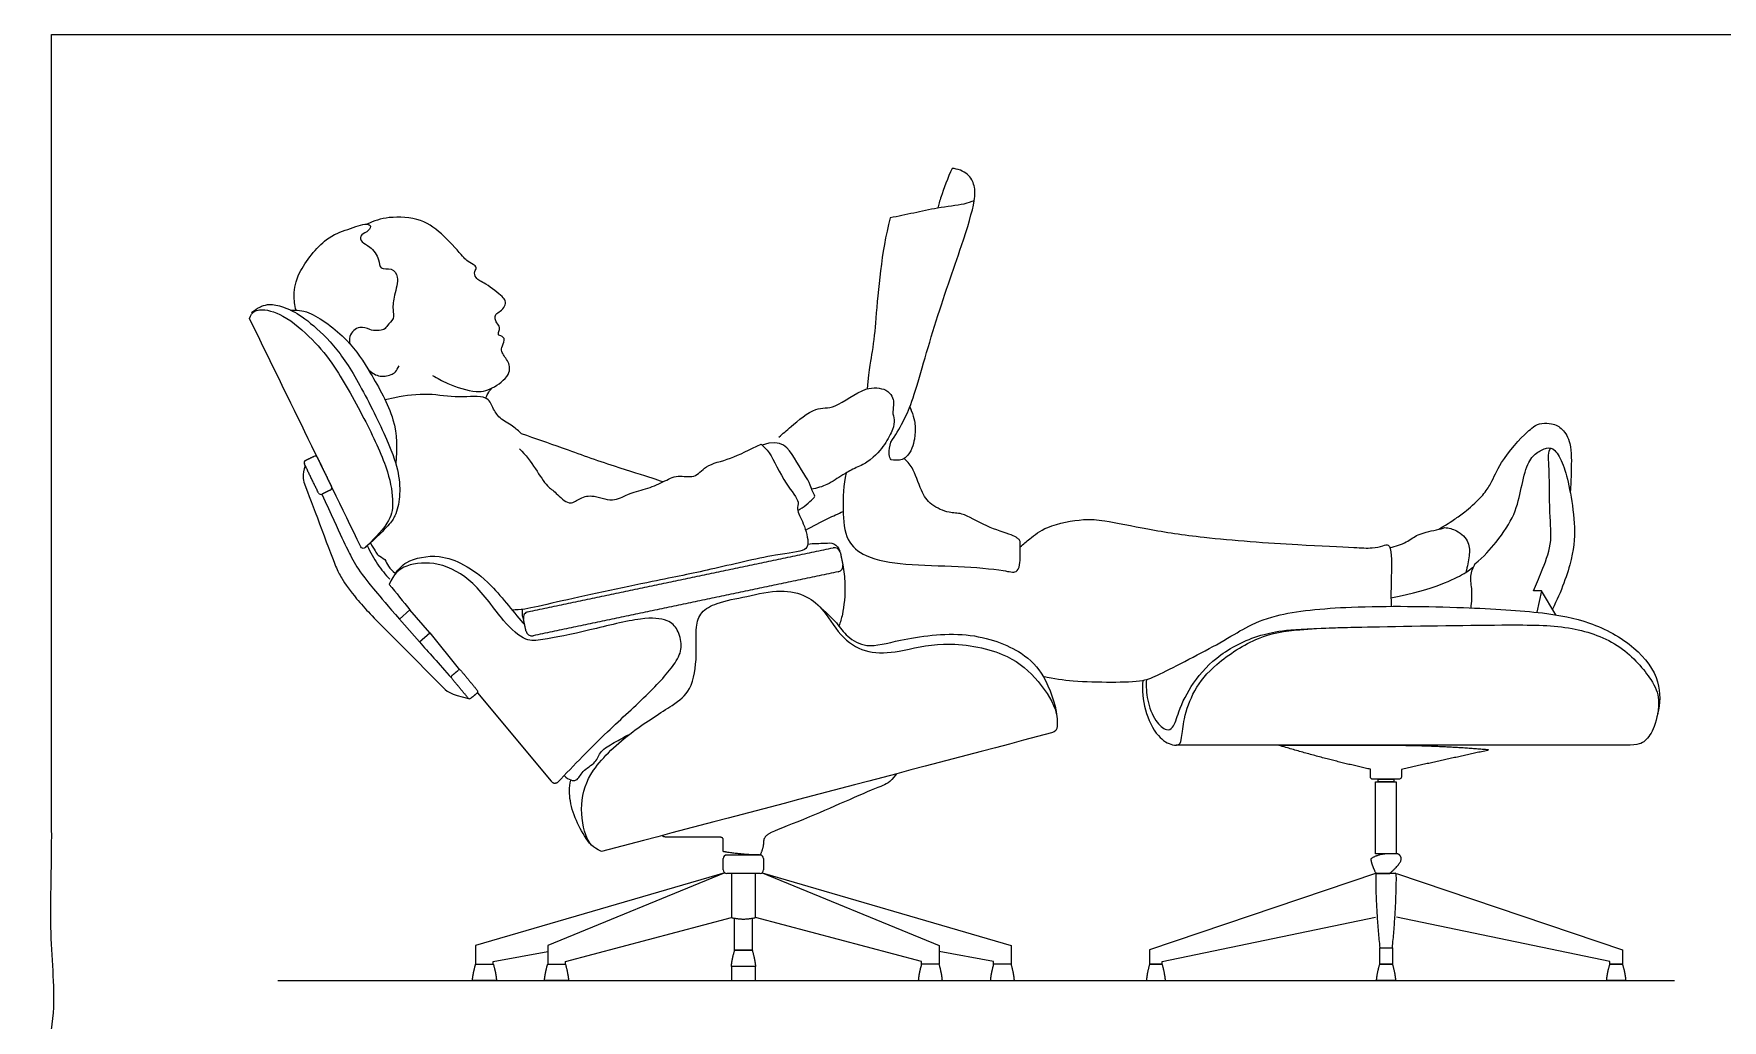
# Model space of a CAD drawing. Header units: millimetres. Extents: x 0.1 to 16.7, y -0.4 to 19.7.
# Drawn here: x 0.098 to 2.242, y 18.458 to 19.71 of the extents above; entities that cross this region are included whole.
import ezdxf

# ---------------------------------------------------------------- set-up
doc = ezdxf.new("R2010")
doc.units = ezdxf.units.MM
for name, color, linetype, true_color in [('AG-DIAGRAM', 7, 'Continuous', 0xfecc66), ('AG-FURNITURE', 7, 'Continuous', 0x66ccff), ('AG-PEOPLE', 7, 'Continuous', 0xfc6666), ('X-VPRT', 6, 'Continuous', 0xff00ff)]:
    doc.layers.add(name, color=color, linetype=linetype, true_color=true_color)

msp = doc.modelspace()

# ---------------------------------------------------------------- linework, layer by layer
at = {"layer": 'AG-DIAGRAM'}
msp.add_lwpolyline([(0.4077, 18.5081), (2.1817, 18.5081)], dxfattribs=at)
at = {"layer": 'AG-FURNITURE'}
for points in [[(0.5622, 18.9668), (0.5876, 18.9379), (0.6009, 18.9496), (0.5755, 18.9785)], [(1.8022, 18.669), (1.8022, 18.7602), (1.8283, 18.7602), (1.8283, 18.669)], [(1.8053, 18.7602), (1.8053, 18.7636), (1.8253, 18.7636), (1.8253, 18.7602)], [(1.8154, 18.5289), (1.8074, 18.5289), (1.8074, 18.5496), (1.8154, 18.5496), (1.8234, 18.5496), (1.8234, 18.5289)]]:
    msp.add_lwpolyline(points, close=True, dxfattribs=at)
for points in [[(0.6009, 18.9496), (0.6385, 18.9024)], [(0.6611, 18.8733), (0.755, 18.761)], [(0.9753, 18.6448), (0.6589, 18.5523), (0.6589, 18.5289), (0.6669, 18.5289), (0.6813, 18.5289), (0.6813, 18.5322), (0.7504, 18.545)], [(0.9753, 18.6448), (0.7504, 18.5523), (0.7504, 18.5289), (0.7585, 18.5289), (0.7729, 18.5289), (0.7729, 18.5322), (0.9837, 18.588)], [(1.0144, 18.588), (1.0144, 18.644), (0.9837, 18.644), (0.9837, 18.588)], [(1.0228, 18.6448), (1.2477, 18.5523), (1.2477, 18.5289), (1.2397, 18.5289), (1.2253, 18.5289), (1.2253, 18.5322), (1.0144, 18.588)], [(1.0228, 18.6448), (1.3392, 18.5523), (1.3392, 18.5289), (1.3312, 18.5289), (1.3168, 18.5289), (1.3168, 18.5322), (1.2477, 18.545)], [(1.8022, 18.644), (1.515, 18.5469), (1.515, 18.5289), (1.5231, 18.5289), (1.5311, 18.5289), (1.5311, 18.5322), (1.8022, 18.5885)], [(1.8285, 18.644), (2.1157, 18.5469), (2.1157, 18.5289), (2.1077, 18.5289), (2.0997, 18.5289), (2.0997, 18.5322), (1.8285, 18.5885)], [(1.0103, 18.5871), (1.0103, 18.5466), (0.9879, 18.5466), (0.9879, 18.5871)], [(0.9838, 18.5258), (0.9838, 18.5081), (1.0144, 18.5081), (1.0144, 18.5258)]]:
    msp.add_lwpolyline(points, dxfattribs=at)
for centre, radius, start, end in [((0.4443, 19.1654), 0.00331, 115.9849, 205.9849), ((0.4549, 19.1705), 0.00331, 25.9849, 115.9849), ((0.4729, 19.1336), 0.00331, 295.9849, 25.9849), ((0.4623, 19.1284), 0.00331, 205.9849, 295.9849), ((1.1147, 19.05), 0.00752, 11.8145, 101.8145), ((1.118, 19.0342), 0.00752, 281.8145, 11.8145), ((0.727, 18.9689), 0.00752, 101.8145, 191.8145), ((0.7303, 18.9531), 0.00752, 191.8145, 281.8145), ((0.6383, 18.8999), 0.00251, 39.6409, 129.6409), ((0.6304, 18.8934), 0.00251, 129.6409, 219.6409), ((0.6591, 18.8748), 0.00251, 309.6409, 39.6409), ((0.6512, 18.8683), 0.00251, 219.6409, 309.6409), ((0.9778, 18.663), 0.00436, 90, 180), ((1.0203, 18.663), 0.00436, 0, 90), ((0.9778, 18.6484), 0.00436, 180, 270), ((1.0203, 18.6484), 0.00436, 270, 0)]:
    msp.add_arc(centre, radius, start, end, dxfattribs=at)
for points, degree, knots in [([(0.3716, 19.3486), (0.3951, 19.3006), (0.4409, 19.2068), (0.4893, 19.1075), (0.513, 19.0588), (0.5141, 19.0565), (0.5177, 19.0563), (0.523, 19.0621), (0.5501, 19.0884), (0.5553, 19.1142), (0.5484, 19.1571), (0.5201, 19.2173), (0.4815, 19.2873), (0.4531, 19.3213), (0.417, 19.3538), (0.3856, 19.3621), (0.375, 19.3571), (0.3716, 19.3486)], 3, [0, 0, 0, 0, 2.725607, 5.405611, 5.405611, 5.405611, 5.702488, 6.004897, 7.401879, 8.536477, 9.900111, 11.687825, 13.611648, 15.059486, 16.545687, 17.741362, 18.504977, 18.504977, 18.504977, 18.504977]), ([(0.4239, 19.3592), (0.4317, 19.359), (0.4486, 19.3595), (0.4996, 19.3214), (0.5249, 19.2799), (0.5592, 19.2211), (0.5593, 19.1828), (0.5574, 19.1643)], 3, [0, 0, 0, 0, 1.002333, 2.591991, 4.080881, 5.752595, 7.297954, 7.297954, 7.297954, 7.297954]), ([(0.4422, 19.1619), (0.4383, 19.149), (0.4419, 19.1363), (0.4608, 19.0882), (0.4804, 19.0345), (0.4881, 19.0188), (0.5091, 18.9893), (0.5459, 18.9519), (0.6138, 18.8842), (0.6259, 18.8712), (0.65, 18.8661)], 3, [0, 0, 0, 0, 0.955902, 2.851438, 4.801191, 5.870435, 7.331174, 9.285494, 11.823267, 12.998726, 12.998726, 12.998726, 12.998726]), ([(0.4637, 19.1255), (0.4871, 19.0731), (0.5038, 19.0398), (0.5104, 19.0283), (0.5331, 19.0001), (0.5622, 18.9668)], 3, [0, 0, 0, 0, 4.079832, 8.159663, 10.835907, 10.835907, 10.835907, 10.835907]), ([(0.5213, 19.0601), (0.5249, 19.052), (0.5337, 19.0363), (0.5442, 19.0234), (0.5499, 19.0174)], 3, [0, 0, 0, 0, 1.070574, 2.101512, 2.101512, 2.101512, 2.101512]), ([(0.5566, 19.0251), (0.5612, 19.0304), (0.5702, 19.0422), (0.6105, 19.0505), (0.6464, 19.0358), (0.6795, 19.0124), (0.7085, 18.9736), (0.7213, 18.9594)], 3, [0, 0, 0, 0, 1.020457, 2.560184, 3.73316, 5.190483, 6.853853, 6.853853, 6.853853, 6.853853]), ([(1.0809, 19.0621), (1.0881, 19.0631), (1.1022, 19.0628), (1.1144, 19.0646), (1.1201, 19.0569), (1.1216, 19.0531)], 3, [0, 0, 0, 0, 0.962281, 1.659486, 2.377317, 2.377317, 2.377317, 2.377317]), ([(0.7631, 18.7597), (0.7837, 18.7814), (0.8253, 18.8241), (0.8769, 18.8698), (0.9151, 18.9113), (0.9218, 18.9327), (0.9166, 18.9541), (0.9021, 18.9677), (0.8685, 18.9696), (0.8014, 18.9517), (0.7451, 18.9405), (0.7215, 18.9381), (0.6922, 18.9644), (0.659, 19.0151), (0.613, 19.0406), (0.5684, 19.0373), (0.5547, 19.0239), (0.5492, 19.011), (0.558, 19.0002), (0.5667, 18.9893), (0.5755, 18.9785)], 3, [0, 0, 0, 0, 1.959352, 3.711342, 5.230811, 6.162157, 7.08623, 7.947673, 9.156056, 10.70693, 12.331391, 13.351347, 14.666834, 16.292145, 17.771786, 19.121417, 20.37531, 20.37531, 20.37531, 22.182414, 22.182414, 22.182414, 22.182414]), ([(1.1254, 19.0358), (1.1268, 19.0275), (1.1293, 19.0062), (1.1258, 18.9731), (1.1221, 18.9634), (1.1204, 18.958)], 3, [0, 0, 0, 0, 0.767193, 2.139403, 2.989025, 2.989025, 2.989025, 2.989025]), ([(0.8187, 18.6718), (1.0093, 18.722), (1.1999, 18.7722), (1.3906, 18.8224), (1.3952, 18.8236), (1.3975, 18.8265), (1.3974, 18.8309), (1.3978, 18.8362), (1.3982, 18.8539), (1.3697, 18.8958), (1.3301, 18.9267), (1.253, 18.9404), (1.1986, 18.925), (1.1578, 18.9222), (1.124, 18.9407), (1.1026, 18.9776), (1.0802, 18.9975), (1.0455, 19.0055), (1.0037, 18.9954), (0.9664, 18.9886), (0.9444, 18.9768), (0.9374, 18.9555), (0.9407, 18.9213), (0.9345, 18.8758), (0.9077, 18.8562), (0.8566, 18.8251), (0.8051, 18.7782), (0.7897, 18.7334), (0.7976, 18.6896), (0.8068, 18.6776), (0.8187, 18.6718)], 3, [0.400589, 0.400589, 0.400589, 0.400589, 25.921679, 25.921679, 25.921679, 26.398343, 26.398343, 26.398343, 27.431416, 28.866251, 30.353521, 32.16449, 33.739917, 35.034002, 36.287007, 37.633989, 38.757719, 39.95896, 41.327453, 42.627038, 43.617668, 44.544778, 45.781497, 47.153504, 48.308265, 49.925591, 51.662177, 53.078255, 54.450963, 55.257392, 55.257392, 55.257392, 55.257392]), ([(1.0929, 18.9855), (1.1042, 18.9751), (1.1182, 18.9626), (1.1301, 18.9438), (1.1571, 18.9287), (1.1992, 18.9422), (1.2857, 18.9536), (1.3531, 18.9274), (1.382, 18.8961), (1.3953, 18.8608), (1.3972, 18.8428)], 3, [0, 0, 0, 0, 1.088659, 2.062407, 3.134026, 4.472213, 6.297071, 8.128816, 9.496966, 11.018786, 11.018786, 11.018786, 11.018786]), ([(1.5063, 18.8891), (1.514, 18.8904), (1.5282, 18.8968), (1.606, 18.9367), (1.636, 18.9563), (1.6785, 18.9752), (1.7748, 18.9845), (1.9115, 18.9825), (2.0122, 18.9764), (2.0739, 18.9651), (2.1325, 18.9342), (2.1656, 18.8892), (2.1634, 18.8596), (2.1603, 18.8464)], 3, [4.026211, 4.026211, 4.026211, 4.026211, 5.033962, 6.941586, 8.22055, 9.556759, 11.583199, 14.049101, 16.122176, 17.742373, 19.403609, 20.901389, 22.219615, 22.219615, 22.219615, 22.219615]), ([(0.7196, 18.9674), (0.719, 18.9688), (0.7181, 18.9719), (0.7186, 18.9761), (0.7182, 18.9782), (0.718, 18.9792)], 3, [0, 0, 0, 0, 0.451076, 0.873168, 1.238344, 1.238344, 1.238344, 1.238344]), ([(1.5063, 18.8891), (1.5053, 18.8766), (1.5076, 18.8519), (1.523, 18.8178), (1.5428, 18.8062), (1.5539, 18.8067), (1.5559, 18.8176), (1.5585, 18.8418), (1.5707, 18.878), (1.5988, 18.9115), (1.6533, 18.9465), (1.7083, 18.9552), (1.8084, 18.9574), (1.9702, 18.96), (2.0493, 18.9589), (2.1143, 18.9369), (2.153, 18.8915), (2.1644, 18.8654), (2.1579, 18.8301), (2.1455, 18.8116), (2.1365, 18.8069), (2.1199, 18.8068)], 3, [0, 0, 0, 0, 1.265799, 2.517039, 3.474865, 4.073342, 4.69115, 5.710684, 6.978916, 8.347876, 9.97954, 11.493547, 13.575254, 16.2257, 18.078395, 19.748987, 21.307768, 22.396024, 23.604448, 24.561649, 25.309712, 25.309712, 25.309712, 25.309712]), ([(1.5109, 18.89), (1.5103, 18.8814), (1.5114, 18.8638), (1.5208, 18.8379), (1.5357, 18.8246), (1.5459, 18.828), (1.5523, 18.8529), (1.5701, 18.8884), (1.604, 18.9243), (1.6545, 18.9491), (1.6979, 18.955), (1.7666, 18.9564)], 3, [0.024426, 0.024426, 0.024426, 0.024426, 1.068567, 2.159387, 3.036908, 3.671058, 4.554585, 5.895848, 7.436294, 9.114951, 10.512845, 10.512845, 10.512845, 10.512845]), ([(1.7956, 18.7762), (1.7392, 18.7886), (1.6786, 18.8068), (1.747, 18.8068), (1.8154, 18.8068), (1.8838, 18.8068), (1.948, 18.801), (1.8915, 18.7886), (1.8349, 18.7761)], 2, [-2.100698, -2.100698, -2.100698, 3.199098, 3.199098, 9.046577, 9.046577, 15.255329, 15.255329, 20.208026, 20.208026, 20.208026]), ([(1.1934, 18.7704), (1.1844, 18.7584), (1.1709, 18.7546), (1.0911, 18.7181), (1.0442, 18.7003), (1.0344, 18.6959)], 3, [-5.913334, -5.913334, -5.913334, -5.913334, -4.912591, -2.372165, -0.777695, -0.777695, -0.777695, -0.777695]), ([(0.8037, 18.6824), (0.7977, 18.6903), (0.7875, 18.7074), (0.7779, 18.7348), (0.7776, 18.7531), (0.7798, 18.7622)], 3, [0, 0, 0, 0, 1.129009, 2.253424, 3.25015, 3.25015, 3.25015, 3.25015]), ([(1.0247, 18.685), (1.0247, 18.6767), (1.0203, 18.6674), (0.9991, 18.6674), (0.9734, 18.6717), (0.9734, 18.6771), (0.9734, 18.6864)], 2, [-0.081688, -0.081688, -0.081688, 0.55813, 0.55813, 2.668873, 2.668873, 3.042935, 3.042935, 3.042935]), ([(1.8154, 18.644), (1.8088, 18.644), (1.8022, 18.644), (1.8022, 18.5992), (1.8074, 18.5496)], 2, [0.01511503, 0.01511503, 0.01511503, 0.02627043, 0.02627043, 0.03964212, 0.03964212, 0.03964212]), ([(1.8234, 18.5496), (1.8285, 18.5992), (1.8285, 18.644), (1.822, 18.644), (1.8154, 18.644)], 2, [-0.03964212, -0.03964212, -0.03964212, -0.02627043, -0.02627043, -0.01511503, -0.01511503, -0.01511503]), ([(0.9879, 18.5466), (0.9844, 18.5345), (0.9838, 18.5258), (0.9898, 18.5258), (0.9959, 18.5258), (1.0083, 18.5258), (1.0144, 18.5258), (1.0137, 18.5345), (1.0103, 18.5466), (1.0057, 18.5466), (0.9879, 18.5466)], 2, [-0.04599082, -0.04599082, -0.04599082, -0.03716667, -0.03716667, -0.03382315, -0.03382315, -0.03047962, -0.03047962, -0.01858322, -0.01858322, -0.01674871, -0.01674871, -0.01674871]), ([(0.6589, 18.5289), (0.6555, 18.5168), (0.6548, 18.5081), (0.6609, 18.5081), (0.6669, 18.5081), (0.6793, 18.5081), (0.6854, 18.5081), (0.6848, 18.5168), (0.6813, 18.5289), (0.6767, 18.5289), (0.6589, 18.5289)], 2, [-0.04599082, -0.04599082, -0.04599082, -0.03716667, -0.03716667, -0.03382315, -0.03382315, -0.03047962, -0.03047962, -0.01858322, -0.01858322, -0.01674871, -0.01674871, -0.01674871]), ([(0.7504, 18.5289), (0.747, 18.5168), (0.7463, 18.5081), (0.7524, 18.5081), (0.7585, 18.5081), (0.7709, 18.5081), (0.7769, 18.5081), (0.7763, 18.5168), (0.7729, 18.5289), (0.7683, 18.5289), (0.7504, 18.5289)], 2, [-0.04599082, -0.04599082, -0.04599082, -0.03716667, -0.03716667, -0.03382315, -0.03382315, -0.03047962, -0.03047962, -0.01858322, -0.01858322, -0.01674871, -0.01674871, -0.01674871]), ([(1.2477, 18.5289), (1.2511, 18.5168), (1.2518, 18.5081), (1.2457, 18.5081), (1.2397, 18.5081), (1.2273, 18.5081), (1.2212, 18.5081), (1.2218, 18.5168), (1.2253, 18.5289), (1.2299, 18.5289), (1.2477, 18.5289)], 2, [-0.04599082, -0.04599082, -0.04599082, -0.03716667, -0.03716667, -0.03382315, -0.03382315, -0.03047962, -0.03047962, -0.01858322, -0.01858322, -0.01674871, -0.01674871, -0.01674871]), ([(1.3392, 18.5289), (1.3427, 18.5168), (1.3433, 18.5081), (1.3373, 18.5081), (1.3312, 18.5081), (1.3188, 18.5081), (1.3127, 18.5081), (1.3134, 18.5168), (1.3168, 18.5289), (1.3214, 18.5289), (1.3392, 18.5289)], 2, [-0.04599082, -0.04599082, -0.04599082, -0.03716667, -0.03716667, -0.03382315, -0.03382315, -0.03047962, -0.03047962, -0.01858322, -0.01858322, -0.01674871, -0.01674871, -0.01674871]), ([(1.515, 18.5289), (1.5116, 18.5168), (1.511, 18.5081), (1.517, 18.5081), (1.5231, 18.5081)], 2, [-0.04599082, -0.04599082, -0.04599082, -0.0365267, -0.0365267, -0.03294068, -0.03294068, -0.03294068]), ([(1.5231, 18.5081), (1.5291, 18.5081), (1.5352, 18.5081), (1.5345, 18.5168), (1.5311, 18.5289)], 2, [0.03294068, 0.03294068, 0.03294068, 0.0365267, 0.0365267, 0.04599082, 0.04599082, 0.04599082]), ([(1.8154, 18.5081), (1.8093, 18.5081), (1.8033, 18.5081), (1.8039, 18.5168), (1.8074, 18.5289)], 2, [0.03294068, 0.03294068, 0.03294068, 0.0365267, 0.0365267, 0.04599082, 0.04599082, 0.04599082]), ([(1.8234, 18.5289), (1.8269, 18.5168), (1.8275, 18.5081), (1.8214, 18.5081), (1.8154, 18.5081)], 2, [-0.04599082, -0.04599082, -0.04599082, -0.0365267, -0.0365267, -0.03294068, -0.03294068, -0.03294068]), ([(2.1077, 18.5081), (2.1016, 18.5081), (2.0956, 18.5081), (2.0962, 18.5168), (2.0997, 18.5289)], 2, [0.03294068, 0.03294068, 0.03294068, 0.0365267, 0.0365267, 0.04599082, 0.04599082, 0.04599082]), ([(2.1157, 18.5289), (2.1192, 18.5168), (2.1198, 18.5081), (2.1138, 18.5081), (2.1077, 18.5081)], 2, [-0.04599082, -0.04599082, -0.04599082, -0.0365267, -0.0365267, -0.03294068, -0.03294068, -0.03294068])]:
    msp.add_open_spline(points, degree=degree, knots=knots, dxfattribs=at)
for points, degree in [([(0.3742, 19.356), (0.3826, 19.3627), (0.3898, 19.3652), (0.3991, 19.3674), (0.42, 19.3621), (0.4435, 19.3483), (0.4791, 19.3166), (0.5104, 19.2691), (0.5503, 19.1878), (0.5621, 19.1511), (0.5633, 19.1214), (0.5574, 19.0969), (0.5485, 19.0846), (0.5191, 19.058)], 3), ([(0.4593, 19.127), (0.4503, 19.1455), (0.4413, 19.1639)], 2), ([(0.4428, 19.1684), (0.4481, 19.1709), (0.4534, 19.1735)], 2), ([(0.4578, 19.172), (0.4668, 19.1535), (0.4758, 19.1351)], 2), ([(0.4743, 19.1306), (0.469, 19.1281), (0.4637, 19.1255)], 2), ([(0.7254, 18.9763), (0.9193, 19.0168), (1.1132, 19.0574)], 2), ([(1.1221, 19.0516), (1.1237, 19.0437), (1.1254, 19.0358)], 2), ([(1.1196, 19.0269), (0.9257, 18.9863), (0.7318, 18.9457)], 2), ([(0.7229, 18.9516), (0.7212, 18.9595), (0.7196, 18.9674)], 2), ([(0.5876, 18.9379), (0.5988, 18.9253), (0.6118, 18.9106), (0.6285, 18.8917)], 3), ([(0.6288, 18.8953), (0.6328, 18.8985), (0.6367, 18.9018)], 2), ([(0.6402, 18.9015), (0.6506, 18.8889), (0.661, 18.8764)], 2), ([(0.6493, 18.8667), (0.6389, 18.8792), (0.6285, 18.8917)], 2), ([(0.6607, 18.8728), (0.6568, 18.8696), (0.6528, 18.8663)], 2), ([(2.1199, 18.8068), (1.8343, 18.8068), (1.5488, 18.8068)], 2), ([(0.755, 18.761), (0.7584, 18.7571), (0.7631, 18.7597)], 2), ([(0.9047, 18.6899), (0.8963, 18.6899), (0.8963, 18.6922)], 2), ([(0.9694, 18.6899), (0.937, 18.6899), (0.9047, 18.6899)], 2), ([(0.9734, 18.6864), (0.9734, 18.6899), (0.9694, 18.6899)], 2), ([(1.0344, 18.6959), (1.0247, 18.6908), (1.0247, 18.685)], 2), ([(0.9734, 18.6484), (0.9734, 18.6557), (0.9734, 18.663)], 2), ([(0.9778, 18.6674), (0.9991, 18.6674), (1.0203, 18.6674)], 2), ([(1.0247, 18.663), (1.0247, 18.6557), (1.0247, 18.6484)], 2), ([(1.0203, 18.644), (0.9991, 18.644), (0.9778, 18.644)], 2), ([(0.9837, 18.588), (0.9991, 18.5842), (1.0144, 18.588)], 2), ([(1.8074, 18.5496), (1.8121, 18.5496), (1.8154, 18.5496)], 2), ([(1.8154, 18.5496), (1.8187, 18.5496), (1.8234, 18.5496)], 2), ([(1.5231, 18.5289), (1.5196, 18.5289), (1.515, 18.5289)], 2), ([(1.5311, 18.5289), (1.5265, 18.5289), (1.5231, 18.5289)], 2), ([(1.8074, 18.5289), (1.8119, 18.5289), (1.8154, 18.5289)], 2), ([(1.8154, 18.5289), (1.8188, 18.5289), (1.8234, 18.5289)], 2), ([(2.0997, 18.5289), (2.1042, 18.5289), (2.1077, 18.5289)], 2), ([(2.1077, 18.5289), (2.1112, 18.5289), (2.1157, 18.5289)], 2)]:
    msp.add_open_spline(points, degree=degree, dxfattribs=at)
for points, weights, knots in [([(1.7984, 18.7636), (1.7956, 18.7636), (1.7956, 18.7664), (1.7956, 18.7688), (1.7956, 18.7762)], [1, 0.707106781187, 1, 1, 1], [0, 0, 0, 0.188925, 0.188925, 2.100698, 2.100698, 2.100698]), ([(1.8349, 18.7761), (1.8349, 18.7688), (1.8349, 18.7664), (1.8349, 18.7636), (1.8321, 18.7636), (1.8152, 18.7636), (1.7984, 18.7636)], [1, 1, 1, 0.707106781187, 1, 1, 1], [5.055032, 5.055032, 5.055032, 6.957557, 6.957557, 7.146482, 7.146482, 8.101168, 8.101168, 8.101168]), ([(1.82, 18.669), (1.8057, 18.669), (1.7961, 18.6626), (1.7961, 18.6565), (1.8025, 18.644), (1.8057, 18.644), (1.8197, 18.644)], [0.982274679818, 1, 1, 1, 1, 1, 1], [0.01395375, 0.01395375, 0.01395375, 0.02124692, 0.02124692, 0.03103049, 0.03103049, 0.03391967, 0.03391967, 0.03391967]), ([(1.82, 18.644), (1.8347, 18.6565), (1.8347, 18.6626), (1.8347, 18.669), (1.8283, 18.669), (1.8263, 18.669), (1.82, 18.669)], [1, 1, 1, 0.707106781187, 1, 1, 1], [-0.03284471, -0.03284471, -0.03284471, -0.024639, -0.024639, -0.01792141, -0.01792141, -0.01516539, -0.01516539, -0.01516539])]:
    msp.add_rational_spline(points, weights, degree=2, knots=knots, dxfattribs=at)
msp.add_rational_spline([(1.8197, 18.644), (1.8199, 18.644), (1.82, 18.644)], [1, 0.990851592932, 0.982274679818], degree=2, dxfattribs=at)
at = {"layer": 'AG-PEOPLE'}
msp.add_line((0.5564, 19.2479), (0.5439, 19.2451), dxfattribs=at)
for points in [[(2.013, 19.0026), (2.0025, 19.0026)], [(2.013, 19.0026), (2.007, 18.9755)], [(2.0311, 18.9723), (2.013, 19.0026)]]:
    msp.add_lwpolyline(points, dxfattribs=at)
for points, knots in [([(1.1865, 19.1916), (1.192, 19.1997), (1.2023, 19.2178), (1.2151, 19.2448), (1.2413, 19.3425), (1.2751, 19.4362), (1.2936, 19.4958), (1.2935, 19.5168), (1.2853, 19.5332), (1.2711, 19.5385), (1.2641, 19.5391)], [0, 0, 0, 0, 1.119681, 2.237692, 4.29776, 6.44728, 8.03653, 8.941186, 9.779763, 10.727987, 10.727987, 10.727987, 10.727987]), ([(1.2641, 19.5391), (1.2588, 19.5274), (1.2499, 19.5033), (1.2471, 19.4935), (1.2458, 19.4886)], [10.727987, 10.727987, 10.727987, 10.727987, 12.011095, 12.817283, 12.817283, 12.817283, 12.817283]), ([(1.2923, 19.498), (1.2879, 19.4964), (1.279, 19.4928), (1.2446, 19.4891), (1.2159, 19.4823), (1.1954, 19.4783), (1.1854, 19.4762), (1.1739, 19.4318), (1.1689, 19.364), (1.1638, 19.3107), (1.1586, 19.2859), (1.1563, 19.2591)], [-4.26759, -4.26759, -4.26759, -4.26759, -3.481863, -2.26773, -1.101115, 0.06181, 0.06181, 0.06181, 3.775813, 5.369959, 6.539315, 6.539315, 6.539315, 6.539315]), ([(0.6043, 19.2762), (0.6105, 19.2723), (0.6228, 19.2655), (0.6599, 19.2526), (0.6826, 19.2598), (0.7049, 19.2785), (0.7005, 19.295), (0.6905, 19.3061), (0.6923, 19.3135), (0.6978, 19.3238), (0.6895, 19.3269), (0.6875, 19.3274), (0.6883, 19.3322), (0.6903, 19.3374), (0.6856, 19.3428), (0.6832, 19.3477), (0.6838, 19.3544), (0.6906, 19.3575), (0.6965, 19.3635), (0.6971, 19.3713), (0.6925, 19.3768), (0.6724, 19.393), (0.6583, 19.3985), (0.6569, 19.4081), (0.661, 19.4135), (0.6554, 19.4174), (0.6471, 19.4221), (0.6421, 19.4278), (0.6184, 19.455), (0.5909, 19.476), (0.5487, 19.4787), (0.5295, 19.4724), (0.5205, 19.4682)], [0, 0, 0, 0, 0.966544, 2.229407, 3.244118, 4.294403, 5.092245, 5.859827, 6.4155, 7.056968, 7.594046, 7.861731, 8.282553, 8.7658, 9.291433, 9.781286, 10.273131, 10.821697, 11.418563, 11.95155, 12.489342, 13.543721, 14.344131, 14.923503, 15.401224, 15.888347, 16.5186, 17.088069, 18.301427, 19.544409, 20.849174, 21.979812, 21.979812, 21.979812, 21.979812]), ([(0.4308, 19.359), (0.4291, 19.3653), (0.4273, 19.3792), (0.4321, 19.4081), (0.4675, 19.4524), (0.4947, 19.4605), (0.5194, 19.4705), (0.5271, 19.4655), (0.521, 19.4576), (0.5109, 19.4544), (0.5141, 19.4443), (0.5256, 19.4405), (0.5371, 19.4242), (0.5361, 19.41), (0.5532, 19.4134), (0.5622, 19.4009), (0.5553, 19.378), (0.5529, 19.3605), (0.5563, 19.3481), (0.5462, 19.34), (0.5437, 19.333), (0.53, 19.3323), (0.5245, 19.3346)], [0, 0, 0, 0, 0.913969, 2.025459, 3.547494, 4.685052, 5.712432, 6.198712, 6.78422, 7.417105, 7.976717, 8.68785, 9.600699, 10.277655, 11.026398, 11.753441, 12.753146, 13.636552, 14.333617, 15.025913, 15.564043, 16.437526, 16.437526, 16.437526, 16.437526]), ([(0.5245, 19.3346), (0.5208, 19.3367), (0.5118, 19.3383), (0.5038, 19.3338), (0.4982, 19.3257), (0.4985, 19.3194), (0.4992, 19.3164)], [0, 0, 0, 0, 0.739394, 1.347516, 1.975926, 2.597458, 2.597458, 2.597458, 2.597458]), ([(0.5218, 19.2846), (0.5255, 19.2805), (0.5351, 19.2738), (0.5515, 19.2757), (0.5587, 19.2816), (0.5616, 19.2886)], [0, 0, 0, 0, 0.99911, 1.979858, 2.801069, 2.801069, 2.801069, 2.801069]), ([(1.0442, 19.1977), (1.0493, 19.2024), (1.0593, 19.2114), (1.0915, 19.2382), (1.1142, 19.2315), (1.1524, 19.2637), (1.1734, 19.2603), (1.1798, 19.2577), (1.1875, 19.2528), (1.1913, 19.2409), (1.1877, 19.23), (1.1912, 19.22), (1.19, 19.209), (1.1791, 19.1889), (1.1678, 19.1747), (1.1559, 19.166), (1.1518, 19.1633), (1.1384, 19.1577), (1.1256, 19.1502), (1.1153, 19.1436), (1.1053, 19.137), (1.0924, 19.1328), (1.0857, 19.1317)], [0, 0, 0, 0, 0.939107, 2.253179, 3.364644, 4.675438, 5.643212, 5.643212, 5.643212, 6.368839, 7.094466, 7.820094, 8.545721, 9.271348, 9.996975, 9.996975, 9.996975, 10.734648, 11.595006, 12.298054, 13.013427, 13.943915, 13.943915, 13.943915, 13.943915]), ([(0.7173, 19.202), (0.7136, 19.2054), (0.7063, 19.2122), (0.6888, 19.2212), (0.6806, 19.2349), (0.6734, 19.2526), (0.6358, 19.2465), (0.5991, 19.2544), (0.5703, 19.2506), (0.5564, 19.2479)], [-7.181276, -7.181276, -7.181276, -7.181276, -6.380163, -5.476983, -4.653082, -3.842868, -2.645634, -1.347609, 0, 0, 0, 0]), ([(0.6718, 19.2473), (0.6725, 19.2493), (0.6742, 19.2532), (0.6775, 19.2579), (0.6795, 19.26)], [0, 0, 0, 0, 0.517882, 1.124401, 1.124401, 1.124401, 1.124401]), ([(1.2104, 19.2365), (1.2157, 19.2232), (1.2177, 19.2118), (1.2173, 19.198), (1.2125, 19.1788), (1.2054, 19.1726), (1.2048, 19.1719), (1.2016, 19.1694), (1.1952, 19.1675), (1.1869, 19.1691), (1.1856, 19.1708), (1.1844, 19.1731), (1.1842, 19.1809), (1.1848, 19.1861), (1.1865, 19.1916)], [-2.713232, -2.713232, -2.713232, -2.713232, -1.808821, -0.90441, 0, 0, 0, 0.206475, 1.073808, 1.073808, 1.073808, 1.528228, 1.589379, 2.222266, 2.222266, 2.222266, 2.222266]), ([(0.8968, 19.1411), (0.8922, 19.1426), (0.8823, 19.1461), (0.8326, 19.1611), (0.7692, 19.1841), (0.7346, 19.196), (0.7173, 19.202)], [-12.694394, -12.694394, -12.694394, -12.694394, -11.906986, -10.443447, -8.711412, -7.181276, -7.181276, -7.181276, -7.181276]), ([(1.8825, 19.0809), (1.8959, 19.0893), (1.9043, 19.0949), (1.9176, 19.1042), (1.939, 19.1236), (1.951, 19.1427), (1.9593, 19.1657), (1.9917, 19.2031), (2.0001, 19.2086), (2.0078, 19.2154), (2.0244, 19.2173), (2.0403, 19.2089), (2.0514, 19.1898), (2.0506, 19.1541), (2.0501, 19.1368), (2.0492, 19.1279)], [2.665533, 2.665533, 2.665533, 2.665533, 3.510103, 4.420307, 5.59089, 6.519348, 8.205911, 10.387175, 11.202452, 11.260343, 12.637036, 13.559917, 14.571251, 15.881309, 17.030452, 17.030452, 17.030452, 17.030452]), ([(1.0214, 19.1889), (1.0251, 19.1854), (1.0336, 19.1788), (1.0507, 19.1388), (1.0717, 19.1166), (1.0654, 19.1059), (1.0765, 19.0884), (1.0828, 19.0628), (1.077, 19.0523), (1.0355, 19.0489), (0.9544, 19.0286), (0.8863, 19.0154), (0.7653, 18.9897), (0.723, 18.979), (0.7104, 18.9786), (0.7049, 18.9784)], [0, 0, 0, 0, 0.807122, 2.18019, 3.280575, 3.898096, 4.821796, 5.875592, 6.481358, 7.749536, 9.642892, 11.445235, 13.741988, 15.088884, 15.924728, 15.924728, 15.924728, 15.924728]), ([(0.7147, 19.183), (0.7303, 19.1682), (0.7448, 19.1376), (0.7604, 19.1285), (0.7769, 19.1101), (0.7905, 19.1201), (0.8066, 19.126), (0.8332, 19.1142), (0.852, 19.1264), (0.8749, 19.1314), (0.8968, 19.1405), (0.9151, 19.1511), (0.9375, 19.1444), (0.9512, 19.1635), (0.9823, 19.169), (1.0065, 19.1821), (1.0214, 19.1889)], [0, 0, 0, 0, 2.457814, 3.391157, 4.377218, 5.170001, 6.048103, 7.157524, 8.141082, 9.182445, 10.234551, 11.207966, 12.169329, 13.128861, 14.355939, 15.607819, 15.607819, 15.607819, 15.607819]), ([(1.068, 19.1049), (1.0754, 19.1081), (1.0866, 19.1192), (1.0909, 19.1225), (1.0858, 19.1297), (1.0849, 19.1383), (1.0641, 19.1701), (1.0484, 19.1965), (1.0227, 19.1877)], [0, 0, 0, 0, 1.357407, 1.921954, 2.650289, 3.450621, 5.194011, 6.806017, 6.806017, 6.806017, 6.806017]), ([(1.9283, 19.0369), (1.9396, 19.0462), (1.9584, 19.0672), (1.9804, 19.1002), (1.987, 19.1336), (1.9949, 19.1665), (2.0059, 19.1783), (2.0202, 19.1853), (2.0296, 19.1838), (2.041, 19.1638), (2.0486, 19.1345), (2.056, 19.0878), (2.0543, 19.0472), (2.038, 19.0017), (2.0268, 18.9795)], [2.094701, 2.094701, 2.094701, 2.094701, 3.445842, 5.168763, 6.891684, 8.614605, 10.337525, 12.060446, 13.783367, 15.506288, 17.229209, 18.95213, 20.675051, 22.397972, 22.397972, 22.397972, 22.397972]), ([(2.0025, 19.0026), (2.0064, 19.0107), (2.0129, 19.0272), (2.0274, 19.0631), (2.0223, 19.1016), (2.0235, 19.1594), (2.0207, 19.1791), (2.0248, 19.184)], [0, 0, 0, 0, 1.176857, 2.545719, 3.989407, 5.747535, 6.749813, 6.749813, 6.749813, 6.749813]), ([(1.1296, 19.1525), (1.1262, 19.1373), (1.1246, 19.1068), (1.1282, 19.066), (1.1545, 19.0437), (1.207, 19.0349), (1.2696, 19.0346), (1.3265, 19.0299), (1.3462, 19.0246), (1.3511, 19.0362), (1.3506, 19.0583), (1.3509, 19.0671), (1.3466, 19.0701), (1.3382, 19.0747), (1.3071, 19.0836), (1.2773, 19.1027), (1.2604, 19.1007), (1.2364, 19.1113), (1.224, 19.1292), (1.215, 19.16), (1.2069, 19.1672), (1.2031, 19.1708)], [0, 0, 0, 0, 1.41569, 2.699108, 3.839521, 5.32392, 7.011474, 8.580288, 9.41226, 10.055604, 11.046959, 11.636208, 12.059009, 12.672304, 13.859198, 15.085413, 15.918764, 16.931778, 17.909164, 19.057679, 19.876422, 19.876422, 19.876422, 19.876422]), ([(1.078, 19.0799), (1.0873, 19.085), (1.1062, 19.0947), (1.1192, 19.1006), (1.1257, 19.1035)], [0, 0, 0, 0, 1.165438, 2.122386, 2.122386, 2.122386, 2.122386]), ([(1.3507, 19.0588), (1.3546, 19.0623), (1.3634, 19.0692), (1.3847, 19.0864), (1.432, 19.0947), (1.4579, 19.0922), (1.5166, 19.0802), (1.5844, 19.0695), (1.7004, 19.061), (1.7719, 19.0583), (1.7967, 19.0563), (1.8106, 19.0596), (1.8198, 19.063), (1.8232, 19.0459), (1.8213, 19.0047), (1.8217, 18.9905), (1.8218, 18.9831)], [0, 0, 0, 0, 0.819976, 1.897545, 3.30158, 4.379237, 5.923331, 7.682162, 9.939685, 11.687187, 12.681378, 13.448141, 13.994329, 14.757441, 16.101525, 17.079998, 17.079998, 17.079998, 17.079998]), ([(1.8204, 19.0576), (1.8275, 19.0592), (1.8418, 19.0637), (1.8553, 19.0752), (1.873, 19.0788), (1.8875, 19.082), (1.8898, 19.083)], [0, 0, 0, 0, 0.967971, 1.837172, 2.789131, 3.170382, 3.170382, 3.170382, 3.170382]), ([(1.8898, 19.083), (1.895, 19.0827), (1.9072, 19.0796), (1.9219, 19.065), (1.9214, 19.0469), (1.919, 19.0341), (1.9166, 19.026)], [0.270366, 0.270366, 0.270366, 0.270366, 0.956909, 1.90095, 2.755637, 3.665797, 3.665797, 3.665797, 3.665797]), ([(0.5253, 19.0636), (0.5271, 19.0601), (0.5316, 19.0535), (0.5342, 19.0474), (0.5448, 19.0433), (0.5471, 19.0335), (0.5534, 19.0277), (0.5566, 19.0251)], [0, 0, 0, 0, 0.71296, 1.239975, 1.893503, 2.529978, 3.260751, 3.260751, 3.260751, 3.260751]), ([(1.8216, 18.9938), (1.8789, 19.0054), (1.9064, 19.02), (1.9186, 19.0271), (1.9263, 19.0332)], [0, 0, 0, 0, 1.722921, 2.094701, 2.094701, 2.094701, 2.094701]), ([(1.9283, 19.0369), (1.9255, 19.0322), (1.9209, 19.0214), (1.925, 19.0031), (1.9238, 18.9884), (1.923, 18.9811)], [0, 0, 0, 0, 0.837784, 1.721694, 2.696077, 2.696077, 2.696077, 2.696077]), ([(1.3796, 18.8943), (1.394, 18.8915), (1.419, 18.8875), (1.4653, 18.8867), (1.4963, 18.8873), (1.5063, 18.8891)], [0.069012, 0.069012, 0.069012, 0.069012, 1.282016, 2.721665, 4.026211, 4.026211, 4.026211, 4.026211]), ([(0.7713, 18.7683), (0.7774, 18.7623), (0.7888, 18.7597), (0.7936, 18.7753), (0.8126, 18.7839), (0.8167, 18.8001), (0.8355, 18.8102), (0.8476, 18.8174), (0.8543, 18.8205)], [0, 0, 0, 0, 0.77969, 1.622349, 2.621889, 3.504909, 4.520737, 5.579398, 5.579398, 5.579398, 5.579398])]:
    msp.add_open_spline(points, degree=3, knots=knots, dxfattribs=at)
msp.add_open_spline([(1.2104, 19.2365), (1.2111, 19.2351), (1.2117, 19.2336), (1.2122, 19.232)], degree=3, dxfattribs=at)
at = {"layer": 'X-VPRT'}
msp.add_open_spline([(0.1201, 19.709), (0.1201, 19.0117), (0.1201, 18.3145), (1.2826, 18.3145), (2.4451, 18.3145), (2.4451, 19.0117), (2.4451, 19.709), (1.2826, 19.709), (0.1201, 19.709)], degree=2, knots=[0, 0, 0, 750, 750, 1500, 1500, 2250, 2250, 3000, 3000, 3000], dxfattribs=at)

doc.saveas('drawing.dxf')
